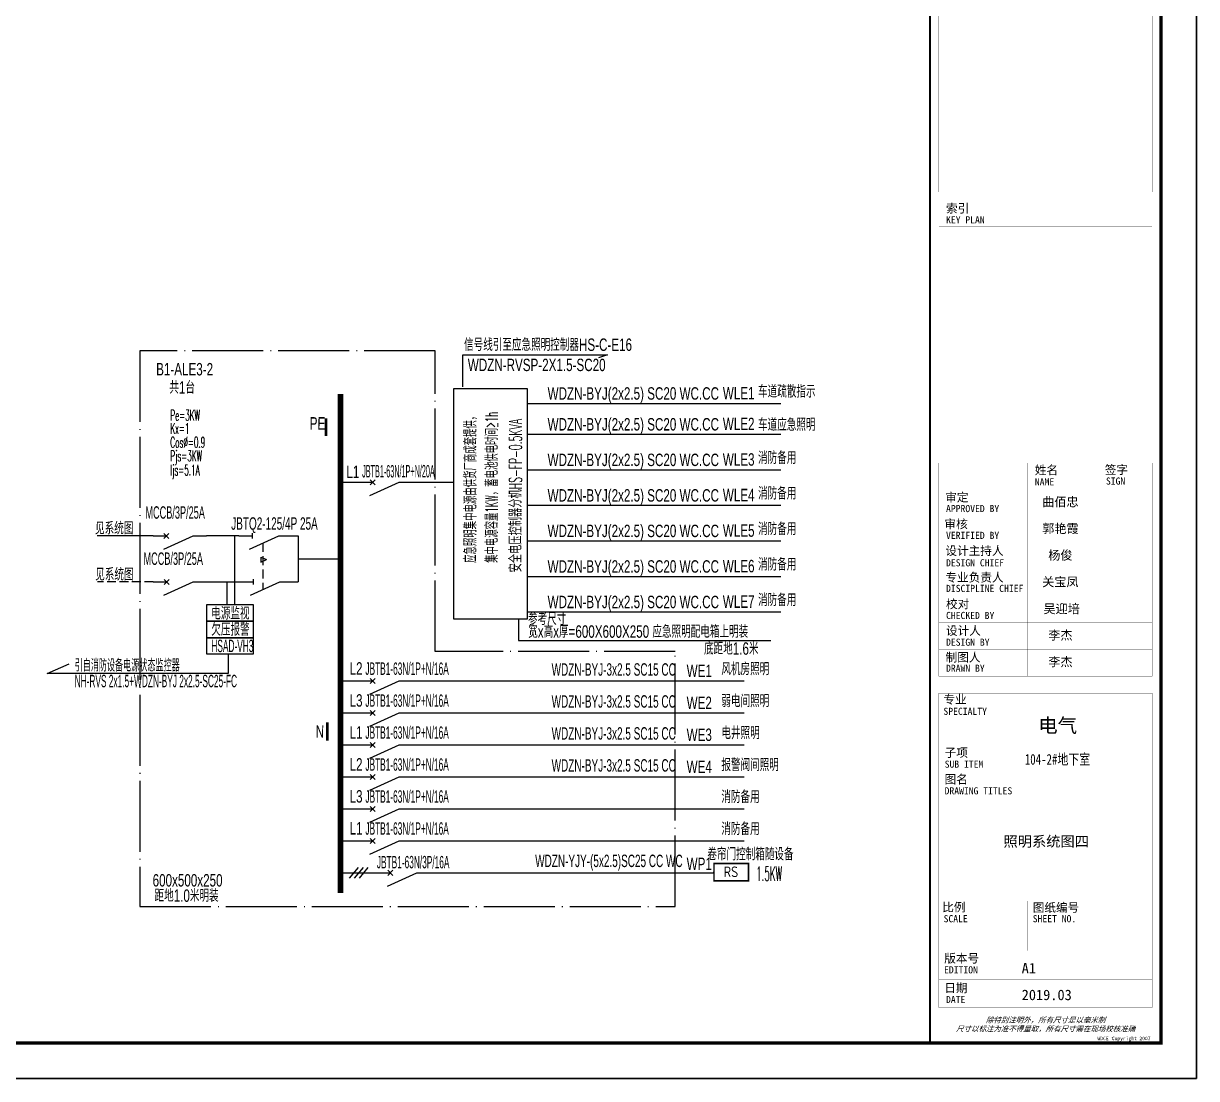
# Model space of a CAD drawing. Extents: x 776418 to 2076422, y -1170708 to 498544.
# Drawn here: x 1210679 to 1243693, y -828816 to -799116 of the extents above; entities that cross this region are included whole.
import ezdxf
from ezdxf.enums import TextEntityAlignment as Align

# ---------------------------------------------------------------- set-up
doc = ezdxf.new("R2010")
doc.units = 0
doc.header["$LTSCALE"] = 1000
doc.header["$MEASUREMENT"] = 0
for name, pattern in [('CONTINOUS', [0]), ('DASH', [0.35, 0.25, -0.1]), ('DOTE', [2.42, 2, -0.2, 0.02, -0.2]), ('HIDDEN', [0.375, 0.25, -0.125])]:
    doc.linetypes.add(name, pattern=pattern)
doc.layers.get('0').update_dxf_attribs({"linetype": 'CONTINUOUS'})
for name, color, linetype in [('D-TEXT', 7, 'CONTINUOUS'), ('DIM-动力', 3, 'CONTINUOUS'), ('DQ', 255, 'CONTINOUS'), ('EL-1', 4, 'DASH'), ('EL-TEXT', 3, 'CONTINUOUS'), ('EQUIP-消防', 80, 'CONTINUOUS'), ('PUB_TEXT', 255, 'CONTINUOUS'), ('SHEET_LINE', 6, 'CONTINUOUS'), ('SHEET_TEXT', 7, 'CONTINUOUS'), ('SIG_TEXT', 7, 'CONTINUOUS'), ('TEL_SYMB', 3, 'CONTINUOUS'), ('TEL_TEXT', 3, 'CONTINUOUS'), ('TEL_TITLE', 7, 'CONTINUOUS'), ('WIRE', 4, 'CONTINUOUS'), ('WIRE-动力', 2, 'CONTINUOUS'), ('WIRE-照明', 1, 'CONTINUOUS'), ('WIRE-通讯', 4, 'CONTINUOUS'), ('XT', 6, 'CONTINUOUS'), ('字', 7, 'CONTINUOUS')]:
    doc.layers.add(name, color=color, linetype=linetype)
doc.styles.add('_COMPLEX', font='ROS', dxfattribs={"width": 0.6, "bigfont": 'JD'})
doc.styles.add('_HZTXT', font='txt.shx', dxfattribs={"width": 0.8, "bigfont": 'HZTXT.shx'})
doc.styles.add('_JD', font='ros.shx', dxfattribs={"width": 0.8, "bigfont": 'JD.shx'})
doc.styles.add('_TEL_DIM', font='SIMPLEX', dxfattribs={"width": 0.7, "height": 3.5, "bigfont": 'HZTXT'})
doc.styles.add('B', font='ros.shx', dxfattribs={"width": 0.8, "bigfont": 'jd.shx'})
doc.styles.add('DIM_FONT', font='SIMPLEX', dxfattribs={"width": 0.7, "bigfont": 'GBCBIG'})
doc.styles.get("Standard").update_dxf_attribs({"font": 'gbenor.shx', "bigfont": 'gbcbig.shx'})
doc.styles.add('华文细黑', font='STXIHEI.TTF')

# ---------------------------------------------------------------- blocks, each defined once
blk = doc.blocks.new('A$C00115E70')
at = {"layer": 'WIRE-通讯', "ltscale": 0.001}
blk.add_lwpolyline([(-84100, 59400), (0, 59400), (0, 0), (-84100, 0)], close=True, dxfattribs=at)
blk = doc.blocks.new('WDCE Copyright200X')
at = {"const_width": 0.016}
blk.add_lwpolyline([(-10.6, 1.26, 1), (-11.4, 1.26, 1)], format="xyb", close=True, dxfattribs=at)
at = {"style": '华文细黑'}
for s, p in [('WDCE ', (-11.46, 0.5)), ('     Copyright ', (-3.51, 0.5))]:
    blk.add_text(s, height=1, dxfattribs=at).set_placement(p, align=Align.BOTTOM_RIGHT)
blk.add_text('c', height=0.6, dxfattribs=at).set_placement((-11.04, 1.35), align=Align.MIDDLE_CENTER)
blk.add_attdef('200X', text='', height=1, dxfattribs=at).set_placement((-0.45, 0.5), align=Align.BOTTOM_RIGHT)
blk = doc.blocks.new('A$C51FB5BAD')
at = {"layer": 'SHEET_LINE', "const_width": 50}
blk.add_lwpolyline([(-6500, -57400), (0, -57400), (0, -6150), (-6500, -6150)], close=True, dxfattribs=at)
at = {"layer": 'SHEET_LINE', "const_width": 5}
for points in [[(-6250, -15740), (-6250, -33443)], [(-6250, -33443), (-250, -33443), (-250, -15740)], [(-5750, -32740), (-750, -32740)], [(-6250, -33443), (-250, -33443)], [(-6250, -34426), (-250, -34426)], [(-6250, -47074), (-250, -47074), (-250, -41074), (-6250, -41074), (-6250, -47074)], [(-3750, -41074), (-3750, -47074)], [(-2000, -41074), (-2000, -47074)], [(-6250, -41824), (-250, -41824)], [(-6250, -42574), (-250, -42574)], [(-6250, -43324), (-250, -43324)], [(-6250, -44074), (-250, -44074)], [(-6250, -44824), (-250, -44824)], [(-6250, -45574), (-250, -45574)], [(-6250, -46324), (-250, -46324)], [(-6250, -47550), (-250, -47550), (-250, -56400), (-6250, -56400), (-6250, -47550)], [(-6250, -49050), (-250, -49050)], [(-6250, -49800), (-250, -49800)], [(-6250, -53400), (-250, -53400)], [(-3750, -53400), (-3750, -54800)], [(-6250, -54800), (-250, -54800)], [(-6250, -55600), (-250, -55600)]]:
    blk.add_lwpolyline(points, dxfattribs=at)
at = {"layer": 'SHEET_TEXT', "xscale": 100, "yscale": 100, "zscale": 100}
blk.add_blockref('WDCE Copyright200X', (-250, -57400), dxfattribs=at).add_auto_attribs({'200X': '2007'})
at = {"layer": 'SHEET_TEXT', "style": '华文细黑'}
for s, height, p in [('索引', 240, (-6050, -33786)), ('KEY PLAN', 200, (-6050, -34126)), ('姓名', 240, (-3550, -41153)), ('签字', 240, (-1581, -41143)), ('NAME', 200, (-3550, -41504)), ('SIGN', 200, (-1550, -41480)), ('审定', 240, (-6073, -41919)), ('APPROVED BY', 200, (-6050, -42256)), ('审核', 240, (-6095, -42671)), ('VERIFIED BY', 200, (-6050, -43009)), ('设计主持人', 240, (-6068, -43424)), ('DESIGN CHIEF', 200, (-6050, -43781)), ('专业负责人', 240, (-6067, -44174)), ('DISCIPLINE CHIEF', 200, (-6050, -44502)), ('校对', 240, (-6050, -44924)), ('CHECKED BY', 200, (-6050, -45263)), ('设计人', 240, (-6050, -45674)), ('DESIGN BY', 200, (-6050, -46017)), ('制图人', 240, (-6061, -46424)), ('DRAWN BY', 200, (-6050, -46750)), ('专业', 240, (-6123, -47607)), ('SPECIALTY', 200, (-6123, -47962)), ('子项', 240, (-6088, -49108)), ('SUB ITEM', 200, (-6088, -49450)), ('图名', 240, (-6091, -49859)), ('DRAWING TITLES', 200, (-6091, -50200)), ('比例', 240, (-6156, -53458)), ('图纸编号', 240, (-3610, -53468)), ('SCALE', 200, (-6119, -53800)), ('SHEET NO.', 200, (-3610, -53800)), ('版本号', 240, (-6100, -54897)), ('EDITION', 200, (-6106, -55239)), ('日期', 240, (-6100, -55732)), ('DATE', 200, (-6050, -56074))]:
    blk.add_text(s, height=height, dxfattribs=at).set_placement(p, align=Align.TOP_LEFT)
at = {"layer": 'SHEET_TEXT', "style": '华文细黑', "oblique": 20}
for s, p in [('除特别注明外，所有尺寸是以毫米制', (-3250, -56750)), ('尺寸以标注为准不得量取，所有尺寸需在现场校核准确', (-3250, -57000))]:
    blk.add_text(s, height=150, dxfattribs=at).set_placement(p, align=Align.MIDDLE_CENTER)
at = {"layer": '字', "style": '华文细黑'}
for s, p in [('A1', (-3921, -55441)), ('2019.03', (-3921, -56193))]:
    blk.add_text(s, height=296.2, dxfattribs=at).set_placement(p)
at = {"layer": '字', "insert": (-2908, -48482), "char_height": 400, "width": 78154.16, "attachment_point": 5, "style": '华文细黑'}
blk.add_mtext('电气', dxfattribs=at)
blk = doc.blocks.new('M_M7')
for p, q in [((-0.25, -0.2), (0, -0.75)), ((-0.047, -0.297), (0.047, -0.203)), ((-0.047, -0.203), (0.047, -0.297))]:
    blk.add_line(p, q)
for points in [[(0, 0), (0, -0.25)], [(0, -0.75), (0, -1)]]:
    blk.add_lwpolyline(points)
at = {"width": 0.8, "flags": 9}
blk.add_attdef('S', (0.25, -0.5), '', height=0.2, dxfattribs=at)
blk = doc.blocks.new('M_M8')
for p, q in [((-0.25, -0.2), (0, -0.75)), ((0.05, -0.25), (-0.05, -0.25))]:
    blk.add_line(p, q)
for points in [[(0, 0), (0, -0.25)], [(0, -0.75), (0, -1)]]:
    blk.add_lwpolyline(points)
at = {"style": 'DIM_FONT', "width": 0.8, "flags": 9}
blk.add_attdef('S', (0.25, -0.5), '', height=0.2, dxfattribs=at)
blk = doc.blocks.new('$equip$00002770')
for p, q in [((-0.65, 0.65), (-0.65, 0)), ((0.65, 0.65), (-0.65, 0.65)), ((0.65, 0), (0.65, 0.65)), ((-0.65, 0), (0.65, 0))]:
    blk.add_line(p, q)
at = {"const_width": 0.06}
blk.add_lwpolyline([(-0.65, 0.65), (-0.65, 0), (0.65, 0), (0.65, 0.65), (-0.65, 0.65), (-0.65, 0)], dxfattribs=at)
for p in [(0, 0.65), (-0.65, 0.325), (0, 0), (0.65, 0.325)]:
    blk.add_point(p)
at = {"color": 7}
blk.add_attdef('$TEXT$', text='', height=0.4, dxfattribs=at).set_placement((-0.014, 0.343), align=Align.MIDDLE_CENTER)
at = {"color": 7, "flags": 1}
for tag, height, p in [('B', 0.4, (0.905, 0.246)), ('A', 0.00002, (0, 0))]:
    blk.add_attdef(tag, text='', height=height, dxfattribs=at).set_placement(p, align=Align.MIDDLE_CENTER)

msp = doc.modelspace()

# ---------------------------------------------------------------- linework, layer by layer
at = {"color": 0, "linetype": 'DOTE'}
for p, q in [((1222268, -808334), (1213954, -808334)), ((1213954, -808334), (1213954, -823975)), ((1222268, -816797), (1222268, -808334)), ((1229018, -816797), (1222268, -816797)), ((1229018, -823975), (1229018, -816797)), ((1213954, -823975), (1229018, -823975))]:
    msp.add_line(p, q, dxfattribs=at)
at = {"color": 1, "linetype": 'Continuous', "const_width": 72.9}
for points in [[(1219195, -810232), (1219195, -810729)], [(1219230, -818792), (1219230, -819303)]]:
    msp.add_lwpolyline(points, dxfattribs=at)
at = {"layer": 'DIM-动力', "ltscale": 0.001}
msp.add_lwpolyline([(1159593, -828816), (1243693, -828816), (1243693, -769416), (1159593, -769416)], close=True, dxfattribs=at)
at = {"layer": 'EL-1'}
msp.add_line((1214332, -814838), (1212758, -814838), dxfattribs=at)
at = {"layer": 'PUB_TEXT'}
for p, q in [((1224608, -815883), (1224608, -816483)), ((1224608, -816483), (1231711, -816483))]:
    msp.add_line(p, q, dxfattribs=at)
at = {"layer": 'TEL_SYMB'}
msp.add_lwpolyline([(1224858, -809391), (1224858, -815883), (1222792, -815883), (1222792, -809391)], close=True, dxfattribs=at)
at = {"layer": 'TEL_TITLE'}
msp.add_lwpolyline([(1159593, -828816), (1243693, -828816), (1243693, -769416), (1159593, -769416)], close=True, dxfattribs=at)
at = {"layer": 'TEL_TITLE', "const_width": 100}
msp.add_lwpolyline([(1162093, -827816), (1242693, -827816), (1242693, -770416), (1162093, -770416)], close=True, dxfattribs=at)
at = {"layer": 'WIRE', "color": 6}
for p, q in [((1211347, -817410), (1211962, -817143)), ((1216438, -817410), (1211347, -817410))]:
    msp.add_line(p, q, dxfattribs=at)
at = {"layer": 'WIRE-动力'}
for p, q in [((1220095, -822878), (1219847, -823172)), ((1220235, -822878), (1219987, -823172)), ((1220375, -822878), (1220127, -823172))]:
    msp.add_line(p, q, dxfattribs=at)
at = {"layer": 'WIRE-照明'}
for p, q in [((1223042, -809347), (1223042, -808439)), ((1227120, -808439), (1226865, -808525)), ((1224858, -809811), (1231994, -809811)), ((1224858, -810679), (1231994, -810679)), ((1224858, -811680), (1231994, -811680)), ((1219597, -812031), (1220129, -812031)), ((1221304, -812031), (1222792, -812031)), ((1224858, -812680), (1231994, -812680)), ((1218049, -813539), (1218409, -813539)), ((1218409, -813539), (1218409, -814838)), ((1224858, -813680), (1231994, -813680)), ((1217357, -814135), (1217357, -814283)), ((1217357, -814135), (1217517, -814209)), ((1217357, -814283), (1217517, -814209)), ((1218409, -814189), (1219597, -814189)), ((1224858, -814681), (1231994, -814681)), ((1218046, -814838), (1218409, -814838)), ((1224858, -815681), (1231994, -815681)), ((1219597, -817625), (1220129, -817625)), ((1221304, -817625), (1230960, -817625)), ((1219597, -818525), (1220129, -818525)), ((1221304, -818525), (1230960, -818525)), ((1219597, -819425), (1220129, -819425)), ((1221304, -819425), (1230960, -819425)), ((1219597, -820325), (1220129, -820325)), ((1221304, -820325), (1230960, -820325)), ((1219597, -821225), (1220129, -821225)), ((1221304, -821225), (1230960, -821225)), ((1219597, -822125), (1220129, -822125)), ((1221304, -822125), (1230960, -822125)), ((1219597, -823025), (1220129, -823025)), ((1219597, -823025), (1221001, -823025)), ((1221939, -823025), (1230113, -823025))]:
    msp.add_line(p, q, dxfattribs=at)
at = {"layer": 'WIRE-照明', "linetype": 'Continuous'}
for p, q in [((1214326, -813539), (1212754, -813539)), ((1216736, -813539), (1215826, -813539)), ((1215832, -814838), (1216769, -814838))]:
    msp.add_line(p, q, dxfattribs=at)
at = {"layer": 'WIRE-照明', "linetype": 'HIDDEN'}
msp.add_line((1217419, -813740), (1217419, -815054), dxfattribs=at)
at = {"layer": 'WIRE-照明'}
msp.add_lwpolyline([(1223042, -808439), (1227120, -808439)], dxfattribs=at)
at = {"layer": 'WIRE-照明', "const_width": 160}
msp.add_lwpolyline([(1219597, -809549), (1219597, -823590)], dxfattribs=at)
at = {"layer": 'XT'}
for p, q in [((1216619, -813539), (1216619, -815470)), ((1216416, -815470), (1216416, -814838)), ((1216438, -816873), (1216438, -817410))]:
    msp.add_line(p, q, dxfattribs=at)
for points in [[(1215843, -815470), (1217143, -815470), (1217143, -815938), (1215843, -815938)], [(1215843, -815938), (1217143, -815938), (1217143, -816406), (1215843, -816406)], [(1215843, -816406), (1217143, -816406), (1217143, -816873), (1215843, -816873)]]:
    msp.add_lwpolyline(points, close=True, dxfattribs=at)

# ---------------------------------------------------------------- block references
msp.add_blockref('A$C51FB5BAD', (1242693, -770416))
at = {"layer": 'DQ', "xscale": 1500, "yscale": 1500, "zscale": 1500, "rotation": 90}
for name, p in [('M_M7', (1220129, -812031)), ('M_M7', (1214326, -813539)), ('M_M8', (1216736, -813539)), ('M_M7', (1214332, -814838)), ('M_M8', (1216769, -814838)), ('M_M7', (1220129, -817625)), ('M_M7', (1220129, -818525)), ('M_M7', (1220129, -819425)), ('M_M7', (1220129, -820325)), ('M_M7', (1220129, -821225)), ('M_M7', (1220129, -822125)), ('M_M7', (1220626, -823025))]:
    msp.add_blockref(name, p, dxfattribs=at)
at = {"layer": 'EQUIP-消防', "xscale": 750, "yscale": 750, "zscale": 750}
msp.add_blockref('$equip$00002770', (1230600, -823253), dxfattribs=at).add_auto_attribs({'$TEXT$': 'RS'})
at = {"layer": 'WIRE-通讯', "ltscale": 0.001}
msp.add_blockref('A$C00115E70', (1243693, -828816), dxfattribs=at)

# ---------------------------------------------------------------- texts
at = {"layer": 'D-TEXT', "style": '_HZTXT', "width": 0.45}
msp.add_text('1.5KW', height=400, dxfattribs=at).set_placement((1231298, -823248))
at = {"layer": 'EL-TEXT', "style": '华文细黑'}
msp.add_text('照明系统图四', height=294, dxfattribs=at).set_placement((1238260, -822287))
at = {"layer": 'PUB_TEXT', "style": '_HZTXT'}
for s, width, p in [('集中电源容量1KW，蓄电池供电时间≥1h', 0.5, (1224032, -814300)), ('安全电压控制器分机HS-FP-0.5KVA ', 0.55, (1224700, -814567)), ('应急照明集中电源由供货厂商成套提供，', 0.5, (1223431, -814300))]:
    msp.add_text(s, height=350, rotation=90, dxfattribs=dict(at, width=width)).set_placement(p)
at = {"layer": 'SHEET_TEXT', "style": '华文细黑'}
msp.add_text('吴迎培', height=250, dxfattribs=at).set_placement((1239385, -815468), align=Align.TOP_LEFT)
for tag, p in [('曲佰忠', (1239862, -812461)), ('郭艳霞', (1239862, -813211)), ('杨俊', (1239862, -813961)), ('关宝凤', (1239862, -814711)), ('李杰', (1239862, -816211)), ('李杰', (1239862, -816961))]:
    msp.add_attdef(tag, text='', height=250, dxfattribs=at).set_placement(p, align=Align.TOP_CENTER)
at = {"layer": 'SIG_TEXT', "style": '_TEL_DIM', "width": 0.5}
for s, p in [('Pe=3KW', (1214811, -810295)), ('Kx=1', (1214811, -810664)), ('Cos%%C=0.9', (1214811, -811055)), ('Pjs=3KW', (1214811, -811438)), ('Ijs=5.1A', (1214811, -811836))]:
    msp.add_text(s, height=300, dxfattribs=at).set_placement(p)
at = {"layer": 'TEL_TEXT', "ltscale": 2}
for s, style, width, p in [('信号线引至应急照明控制器HS-C-E16 ', '_COMPLEX', 0.7, (1223079, -808334)), ('B1-ALE3-2', '_COMPLEX', 0.7, (1214413, -809023)), ('WDZN-RVSP-2X1.5-SC20', '_COMPLEX', 0.7, (1223184, -808902)), ('WDZN-BYJ(2x2.5) SC20 WC.CC', '_COMPLEX', 0.7, (1225430, -809706)), ('WLE1', '_COMPLEX', 0.7, (1230361, -809696)), ('车道疏散指示', '_COMPLEX', 0.7, (1231353, -809648)), ('WDZN-BYJ(2x2.5) SC20 WC.CC', '_COMPLEX', 0.7, (1225430, -810574)), ('WLE2', '_COMPLEX', 0.7, (1230361, -810564)), ('车道应急照明', '_COMPLEX', 0.7, (1231353, -810584)), ('消防备用', '_COMPLEX', 0.7, (1231353, -811516)), ('WDZN-BYJ(2x2.5) SC20 WC.CC', '_COMPLEX', 0.7, (1225430, -811575)), ('WLE3', '_COMPLEX', 0.7, (1230361, -811564)), ('L1', '_COMPLEX', 0.7, (1219768, -811910)), ('JBTB1-63N/1P+N/20A', '_COMPLEX', 0.4, (1220211, -811895)), ('消防备用', '_COMPLEX', 0.7, (1231353, -812517)), ('WDZN-BYJ(2x2.5) SC20 WC.CC', '_COMPLEX', 0.7, (1225430, -812575)), ('WLE4', '_COMPLEX', 0.7, (1230361, -812565)), ('MCCB/3P/25A', '_JD', 0.55, (1214111, -813057)), ('消防备用', '_COMPLEX', 0.7, (1231353, -813517)), ('WDZN-BYJ(2x2.5) SC20 WC.CC', '_COMPLEX', 0.7, (1225430, -813575)), ('WLE5', '_COMPLEX', 0.7, (1230361, -813565)), ('MCCB/3P/25A', '_JD', 0.55, (1214057, -814356)), ('消防备用', '_COMPLEX', 0.7, (1231353, -814517)), ('WDZN-BYJ(2x2.5) SC20 WC.CC', '_COMPLEX', 0.7, (1225430, -814576)), ('WLE6', '_COMPLEX', 0.7, (1230361, -814566)), ('消防备用', '_COMPLEX', 0.7, (1231353, -815518)), ('WDZN-BYJ(2x2.5) SC20 WC.CC', '_COMPLEX', 0.7, (1225430, -815576)), ('WLE7', '_COMPLEX', 0.7, (1230361, -815566)), ('电源监视', '_COMPLEX', 0.7, (1215962, -815895, 37)), ('参考尺寸', '_COMPLEX', 0.7, (1224878, -816050, 0)), ('欠压报警', '_COMPLEX', 0.7, (1215966, -816350, 37)), ('宽x高x厚=600X600X250 应急照明配电箱上明装 ', '_COMPLEX', 0.7, (1224884, -816408, 0)), ('HSAD-VH3', '_COMPLEX', 0.5, (1215967, -816812)), ('底距地1.6米', '_COMPLEX', 0.7, (1229833, -816886, 0)), ('引自消防设备电源状态监控器 ', '_COMPLEX', 0.5, (1212119, -817359)), ('L2', '_COMPLEX', 0.7, (1219857, -817447)), ('JBTB1-63N/1P+N/16A', '_COMPLEX', 0.5, (1220301, -817452)), ('风机房照明', '_COMPLEX', 0.7, (1230320, -817462)), ('NH-RVS 2x1.5+WDZN-BYJ 2x2.5-SC25-FC ', '_COMPLEX', 0.5, (1212119, -817801)), ('WDZN-BYJ-3x2.5 SC15 CC', '_COMPLEX', 0.6, (1225543, -817476)), ('WE1', '_COMPLEX', 0.7, (1229343, -817514)), ('L3', '_COMPLEX', 0.7, (1219857, -818347)), ('JBTB1-63N/1P+N/16A', '_COMPLEX', 0.5, (1220301, -818352)), ('WDZN-BYJ-3x2.5 SC15 CC', '_COMPLEX', 0.6, (1225543, -818376)), ('弱电间照明', '_COMPLEX', 0.7, (1230320, -818362)), ('L1', '_COMPLEX', 0.7, (1219857, -819247)), ('JBTB1-63N/1P+N/16A', '_COMPLEX', 0.5, (1220301, -819252)), ('WDZN-BYJ-3x2.5 SC15 CC', '_COMPLEX', 0.6, (1225543, -819276)), ('电井照明', '_COMPLEX', 0.7, (1230320, -819262)), ('L2', '_COMPLEX', 0.7, (1219857, -820147)), ('JBTB1-63N/1P+N/16A', '_COMPLEX', 0.5, (1220301, -820152)), ('WDZN-BYJ-3x2.5 SC15 CC', '_COMPLEX', 0.6, (1225543, -820176)), ('报警阀间照明', '_COMPLEX', 0.7, (1230320, -820162)), ('L3', '_COMPLEX', 0.7, (1219857, -821047)), ('JBTB1-63N/1P+N/16A', '_COMPLEX', 0.5, (1220301, -821052)), ('消防备用', '_COMPLEX', 0.7, (1230320, -821062)), ('L1', '_COMPLEX', 0.7, (1219857, -821947)), ('JBTB1-63N/1P+N/16A', '_COMPLEX', 0.5, (1220301, -821952)), ('消防备用', '_COMPLEX', 0.7, (1230320, -821962)), ('卷帘门控制箱随设备', '_COMPLEX', 0.7, (1229926, -822673)), ('JBTB1-63N/3P/16A', '_COMPLEX', 0.5, (1220625, -822899)), ('WDZN-YJY-(5x2.5)SC25 CC WC ', '_COMPLEX', 0.6, (1225080, -822863)), ('WP1', '_COMPLEX', 0.7, (1229343, -822946))]:
    msp.add_text(s, height=350, dxfattribs=dict(at, style=style, width=width)).set_placement(p)
at = {"layer": 'TEL_TEXT', "linetype": 'Continuous', "style": 'B', "oblique": 0.7}
for s, width, p in [('共1台', 0.7, (1214783, -809537)), ('见系统图', 0.7, (1212692, -813500)), ('JBTQ2-125/4P 25A', 0.6, (1216524, -813367)), ('见系统图', 0.7, (1212697, -814799)), ('600x500x250', 0.7, (1214312, -823411)), ('距地1.0米明装', 0.7, (1214366, -823841))]:
    msp.add_text(s, height=350, dxfattribs=dict(at, width=width)).set_placement(p)
at = {"layer": 'TEL_TEXT', "color": 1, "linetype": 'Continuous', "style": 'B', "oblique": 0.7, "width": 0.7}
for s, p in [('PE', (1218733, -810548)), ('N', (1218900, -819222))]:
    msp.add_text(s, height=350, dxfattribs=at).set_placement(p)
at = {"layer": 'TEL_TEXT', "style": '_COMPLEX', "width": 0.7}
for s, p in [('WE2', (1229343, -818414)), ('WE3', (1229343, -819314)), ('WE4', (1229343, -820214))]:
    msp.add_text(s, height=350, dxfattribs=at).set_placement(p)
at = {"layer": '字', "style": '华文细黑', "width": 0.75}
msp.add_text('104-2#地下室', height=300, dxfattribs=at).set_placement((1238860, -819980))

doc.saveas('drawing.dxf')
